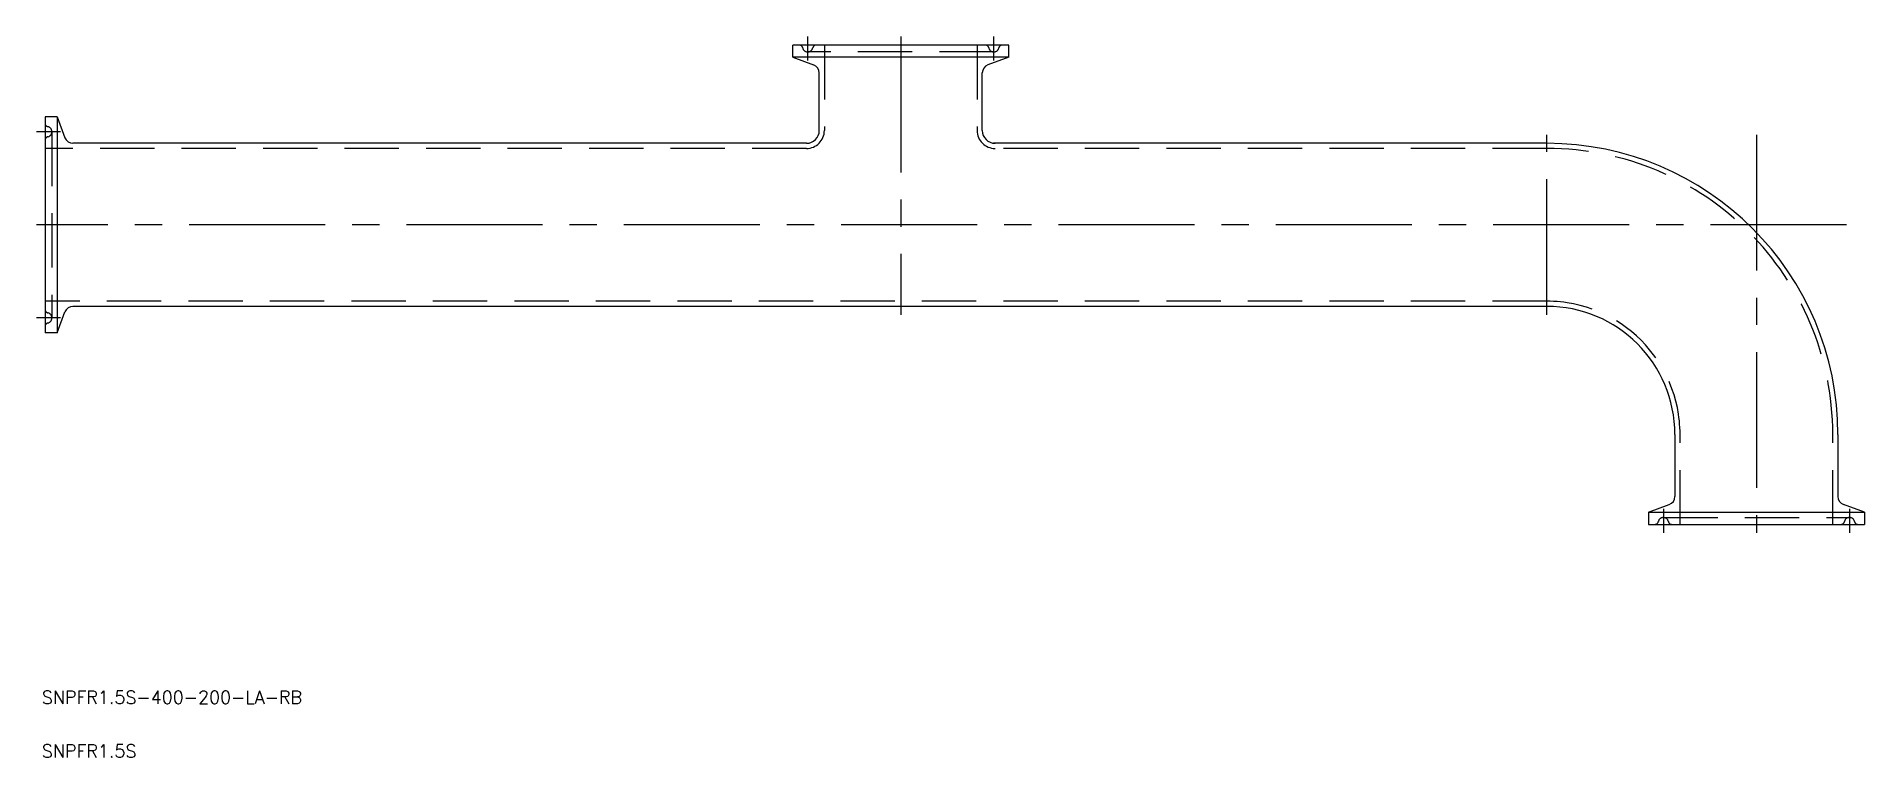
# Model space of a CAD drawing. Extents: x -402 to 25, y -54 to 114.
import ezdxf

# ---------------------------------------------------------------- set-up
doc = ezdxf.new("R2010")
doc.units = 0
doc.linetypes.add('CENTER', pattern=[50.8, 31.75, -6.35, 6.35, -6.35])
doc.linetypes.add('DASHED', pattern=[19.05, 12.7, -6.35])
doc.layers.get('0').update_dxf_attribs({"linetype": 'CONTINUOUS'})
doc.layers.add('CENTER', color=1, linetype='CENTER')
doc.styles.get("Standard").update_dxf_attribs({"font": 'txt.shx', "height": 3, "bigfont": 'bigfont.shx'})

msp = doc.modelspace()

# ---------------------------------------------------------------- linework, layer by layer
at = {"color": 7, "linetype": 'CONTINUOUS'}
for p, q in [((-174.75, 112), (-225.25, 112)), ((-225.25, 109.15), (-225.25, 112)), ((-174.75, 109.15), (-174.75, 112)), ((-174.75, 109.15), (-225.25, 109.15)), ((-225.25, 109.15), (-220.37, 107.37)), ((-174.75, 109.15), (-179.63, 107.37)), ((-219.05, 92.05), (-219.05, 105.49)), ((-180.95, 92.05), (-180.95, 105.49)), ((-400, 95.25), (-400, 44.75)), ((-397.15, 95.25), (-400, 95.25)), ((-397.15, 95.25), (-397.15, 44.75)), ((-397.15, 95.25), (-395.37, 90.37)), ((-222.05, 89.05), (-393.49, 89.05)), ((-49, 89.05), (-178.31, 89.05)), ((-397.15, 44.75), (-395.37, 49.63)), ((-49, 50.95), (-393.49, 50.95)), ((-397.15, 44.75), (-400, 44.75)), ((-19.05, 21), (-19.05, 6.51)), ((19.05, 21), (19.05, 6.51)), ((-25.25, 2.85), (-20.37, 4.63)), ((25.25, 2.85), (20.37, 4.63)), ((-25.25, 2.85), (25.25, 2.85)), ((-25.25, 2.85), (-25.25, 0)), ((-25.25, 0), (25.25, 0)), ((25.25, 2.85), (25.25, 0))]:
    msp.add_line(p, q, dxfattribs=at)
at = {"color": 3, "linetype": 'DASHED'}
for p, q in [((-217.85, 112), (-217.85, 92.05)), ((-182.15, 112), (-182.15, 92.05)), ((-178.25, 110.4), (-221.75, 110.4)), ((-398.4, 91.75), (-398.4, 48.25)), ((-222.05, 87.85), (-400, 87.85)), ((-49, 87.85), (-177.95, 87.85)), ((-49, 52.15), (-400, 52.15)), ((-17.85, 0), (-17.85, 21)), ((17.85, 0), (17.85, 21)), ((-21.75, 1.6), (21.75, 1.6))]:
    msp.add_line(p, q, dxfattribs=at)
for centre, radius, start, end in [((-223.71, 111.2), 0.8, 11.537, 90), ((-221.75, 111.6), 1.2, 191.537, 348.463), ((-219.79, 111.2), 0.8, 90, 168.463), ((-180.21, 111.2), 0.8, 11.537, 90), ((-178.25, 111.6), 1.2, 191.537, 348.463), ((-176.29, 111.2), 0.8, 90, 168.463), ((-399.2, 93.71), 0.8, 180, 258.463), ((-399.2, 89.79), 0.8, 101.537, 180), ((-399.6, 91.75), 1.2, 281.537, 78.463), ((-222.05, 92.05), 4.2, 270, 0), ((-177.95, 92.05), 4.2, 180, 270), ((-49, 21), 66.85, 0, 90), ((-49, 21), 31.15, 0, 90), ((-399.2, 50.21), 0.8, 180, 258.463), ((-399.2, 46.29), 0.8, 101.537, 180), ((-399.6, 48.25), 1.2, 281.537, 78.463), ((-23.71, 0.8), 0.8, 270, 348.463), ((-21.75, 0.4), 1.2, 11.537, 168.463), ((-19.79, 0.8), 0.8, 191.537, 270), ((19.79, 0.8), 0.8, 270, 348.463), ((21.75, 0.4), 1.2, 11.537, 168.463), ((23.71, 0.8), 0.8, 191.537, 270)]:
    msp.add_arc(centre, radius, start, end, dxfattribs=at)
at = {"color": 7, "linetype": 'CONTINUOUS'}
for centre, radius, start, end in [((-221.05, 105.49), 2, 0, 70), ((-178.95, 105.49), 2, 110, 180), ((-393.49, 91.05), 2, 200, 270), ((-222.05, 92.05), 3, 270, 0), ((-177.95, 92.05), 3, 180, 270), ((-49, 21), 68.05, 0, 90), ((-393.49, 48.95), 2, 90, 160), ((-49, 21), 29.95, 0, 90), ((-21.05, 6.51), 2, 290, 360), ((21.05, 6.51), 2, 180, 250)]:
    msp.add_arc(centre, radius, start, end, dxfattribs=at)
at = {"layer": 'CENTER', "color": 1, "linetype": 'CENTER'}
for p, q in [((-221.75, 108.4), (-221.75, 114)), ((-200, 114), (-200, 48.95)), ((-178.25, 108.4), (-178.25, 114)), ((-396.4, 91.75), (-402, 91.75)), ((-49, 48.95), (-49, 91.05)), ((0, 91.05), (0, -2)), ((21.05, 70), (-402, 70)), ((-396.4, 48.25), (-402, 48.25)), ((-21.75, 3.6), (-21.75, -2)), ((21.75, 3.6), (21.75, -2))]:
    msp.add_line(p, q, dxfattribs=at)

# ---------------------------------------------------------------- texts
at = {"color": 7, "linetype": 'CONTINUOUS'}
for s, p in [('SNPFR1.5S-400-200-LA-RB', (-400.77, -41.91)), ('SNPFR1.5S', (-400.77, -54.47))]:
    msp.add_text(s, height=3, dxfattribs=at).set_placement(p)

doc.saveas('drawing.dxf')
